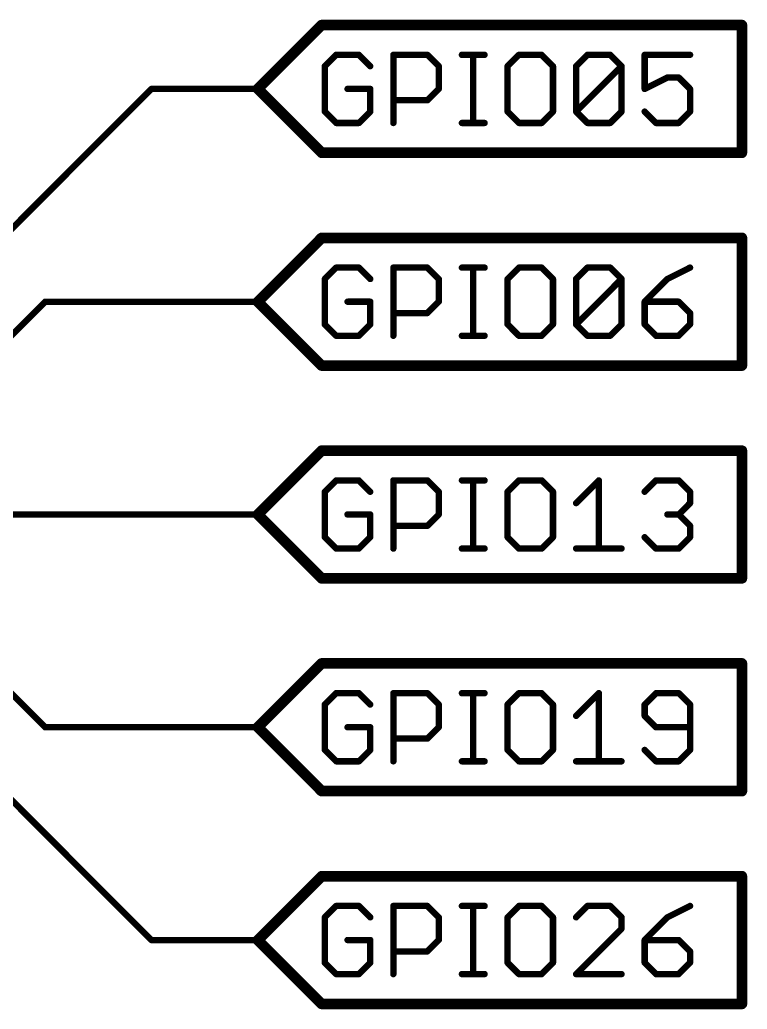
# Model space of a CAD drawing. Extents: x 2 to 137, y 1 to 177.
# Drawn here: x 113.69 to 131.07, y 0.89 to 24.51 of the extents above; entities that cross this region are included whole.
import ezdxf

# ---------------------------------------------------------------- set-up
doc = ezdxf.new("R2010")
doc.units = 0
doc.layers.add('91', color=94, linetype='CONTINUOUS')
doc.layers.add('95', color=250, linetype='CONTINUOUS')

msp = doc.modelspace()

# ---------------------------------------------------------------- linework, layer by layer
at = {"layer": '91', "const_width": 0.1524}
for points in [[(111.76, 17.78), (116.84, 22.86)], [(116.84, 22.86), (119.38, 22.86)], [(111.76, 15.24), (114.3, 17.78)], [(114.3, 17.78), (116.84, 17.78)], [(116.84, 17.78), (119.38, 17.78)], [(106.68, 12.7), (119.38, 12.7)], [(111.76, 10.16), (114.3, 7.62)], [(111.76, 7.62), (116.84, 2.54)], [(114.3, 7.62), (119.38, 7.62)], [(116.84, 2.54), (119.38, 2.54)]]:
    msp.add_lwpolyline(points, dxfattribs=at)
at = {"layer": '91', "const_width": 0.0762}
for points in [[(116.84, 22.8981, 1), (116.84, 22.8219)], [(116.8669, 22.8331, 1), (116.8131, 22.8869)], [(119.38, 22.8219, 1), (119.38, 22.8981)], [(114.3, 17.8181, 1), (114.3, 17.7419)], [(114.3269, 17.7531, 1), (114.2731, 17.8069)], [(116.84, 17.8181, 1), (116.84, 17.7419)], [(116.84, 17.7419, 1), (116.84, 17.8181)], [(119.38, 17.7419, 1), (119.38, 17.8181)], [(119.38, 12.6619, 1), (119.38, 12.7381)], [(114.3, 7.6581, 1), (114.3, 7.5819)], [(114.2731, 7.5931, 1), (114.3269, 7.6469)], [(119.38, 7.5819, 1), (119.38, 7.6581)], [(116.84, 2.5781, 1), (116.84, 2.5019)], [(116.8131, 2.5131, 1), (116.8669, 2.5669)], [(119.38, 2.5019, 1), (119.38, 2.5781)]]:
    msp.add_lwpolyline(points, format="xyb", dxfattribs=at)
at = {"layer": '95'}
for points, const_width in [([(119.38, 22.86), (120.904, 24.384)], 0.254), ([(120.904, 24.384), (130.9432, 24.384)], 0.254), ([(130.9432, 24.384), (130.9432, 21.336)], 0.254), ([(121.2514, 23.6742), (120.9802, 23.403)], 0.1524), ([(121.7937, 23.6742), (121.2514, 23.6742)], 0.1524), ([(122.0649, 23.403), (121.7937, 23.6742)], 0.1524), ([(122.6174, 22.0472), (122.6174, 23.6742)], 0.1524), ([(122.6174, 23.6742), (123.4309, 23.6742)], 0.1524), ([(123.4309, 23.6742), (123.702, 23.403)], 0.1524), ([(124.2545, 23.6742), (124.7968, 23.6742)], 0.1524), ([(124.5257, 22.0472), (124.5257, 23.6742)], 0.1524), ([(125.6171, 23.6742), (125.346, 23.403)], 0.1524), ([(126.1594, 23.6742), (125.6171, 23.6742)], 0.1524), ([(126.4306, 23.403), (126.1594, 23.6742)], 0.1524), ([(126.9831, 23.403), (127.2543, 23.6742)], 0.1524), ([(127.2543, 23.6742), (127.7966, 23.6742)], 0.1524), ([(127.7966, 23.6742), (128.0678, 23.403)], 0.1524), ([(129.7049, 23.6742), (128.6203, 23.6742)], 0.1524), ([(128.6203, 23.6742), (128.6203, 22.8607)], 0.1524), ([(120.9802, 23.403), (120.9802, 22.3184)], 0.1524), ([(123.702, 23.403), (123.702, 22.8607)], 0.1524), ([(125.346, 23.403), (125.346, 22.3184)], 0.1524), ([(126.4306, 22.3184), (126.4306, 23.403)], 0.1524), ([(126.9831, 22.3184), (126.9831, 23.403)], 0.1524), ([(126.9831, 22.3184), (128.0678, 23.403)], 0.1524), ([(128.0678, 23.403), (128.0678, 22.3184)], 0.1524), ([(128.6203, 22.8607), (129.1626, 23.1319)], 0.1524), ([(129.1626, 23.1319), (129.4338, 23.1319)], 0.1524), ([(129.4338, 23.1319), (129.7049, 22.8607)], 0.1524), ([(119.38, 22.86), (120.904, 21.336)], 0.254), ([(122.0649, 22.8607), (121.5225, 22.8607)], 0.1524), ([(122.0649, 22.3184), (122.0649, 22.8607)], 0.1524), ([(123.702, 22.8607), (123.4309, 22.5895)], 0.1524), ([(129.7049, 22.8607), (129.7049, 22.3184)], 0.1524), ([(123.4309, 22.5895), (122.6174, 22.5895)], 0.1524), ([(120.9802, 22.3184), (121.2514, 22.0472)], 0.1524), ([(121.7937, 22.0472), (122.0649, 22.3184)], 0.1524), ([(125.346, 22.3184), (125.6171, 22.0472)], 0.1524), ([(126.1594, 22.0472), (126.4306, 22.3184)], 0.1524), ([(127.2543, 22.0472), (126.9831, 22.3184)], 0.1524), ([(128.0678, 22.3184), (127.7966, 22.0472)], 0.1524), ([(128.8914, 22.0472), (128.6203, 22.3184)], 0.1524), ([(129.7049, 22.3184), (129.4338, 22.0472)], 0.1524), ([(121.2514, 22.0472), (121.7937, 22.0472)], 0.1524), ([(124.2545, 22.0472), (124.7968, 22.0472)], 0.1524), ([(125.6171, 22.0472), (126.1594, 22.0472)], 0.1524), ([(127.7966, 22.0472), (127.2543, 22.0472)], 0.1524), ([(129.4338, 22.0472), (128.8914, 22.0472)], 0.1524), ([(120.904, 21.336), (130.9432, 21.336)], 0.254), ([(119.38, 17.78), (120.904, 19.304)], 0.254), ([(120.904, 19.304), (130.9432, 19.304)], 0.254), ([(130.9432, 19.304), (130.9432, 16.256)], 0.254), ([(121.2514, 18.5942), (120.9802, 18.323)], 0.1524), ([(121.7937, 18.5942), (121.2514, 18.5942)], 0.1524), ([(122.0649, 18.323), (121.7937, 18.5942)], 0.1524), ([(122.6174, 16.9672), (122.6174, 18.5942)], 0.1524), ([(122.6174, 18.5942), (123.4309, 18.5942)], 0.1524), ([(123.4309, 18.5942), (123.702, 18.323)], 0.1524), ([(124.2545, 18.5942), (124.7968, 18.5942)], 0.1524), ([(124.5257, 16.9672), (124.5257, 18.5942)], 0.1524), ([(125.6171, 18.5942), (125.346, 18.323)], 0.1524), ([(126.1594, 18.5942), (125.6171, 18.5942)], 0.1524), ([(126.4306, 18.323), (126.1594, 18.5942)], 0.1524), ([(126.9831, 18.323), (127.2543, 18.5942)], 0.1524), ([(127.2543, 18.5942), (127.7966, 18.5942)], 0.1524), ([(127.7966, 18.5942), (128.0678, 18.323)], 0.1524), ([(129.7049, 18.5942), (129.1626, 18.323)], 0.1524), ([(120.9802, 18.323), (120.9802, 17.2384)], 0.1524), ([(123.702, 18.323), (123.702, 17.7807)], 0.1524), ([(125.346, 18.323), (125.346, 17.2384)], 0.1524), ([(126.4306, 17.2384), (126.4306, 18.323)], 0.1524), ([(126.9831, 17.2384), (126.9831, 18.323)], 0.1524), ([(126.9831, 17.2384), (128.0678, 18.323)], 0.1524), ([(128.0678, 18.323), (128.0678, 17.2384)], 0.1524), ([(129.1626, 18.323), (128.6203, 17.7807)], 0.1524), ([(119.38, 17.78), (120.904, 16.256)], 0.254), ([(122.0649, 17.7807), (121.5225, 17.7807)], 0.1524), ([(122.0649, 17.2384), (122.0649, 17.7807)], 0.1524), ([(123.702, 17.7807), (123.4309, 17.5095)], 0.1524), ([(128.6203, 17.7807), (128.6203, 17.2384)], 0.1524), ([(129.4338, 17.7807), (128.6203, 17.7807)], 0.1524), ([(129.7049, 17.5095), (129.4338, 17.7807)], 0.1524), ([(123.4309, 17.5095), (122.6174, 17.5095)], 0.1524), ([(129.7049, 17.2384), (129.7049, 17.5095)], 0.1524), ([(120.9802, 17.2384), (121.2514, 16.9672)], 0.1524), ([(121.7937, 16.9672), (122.0649, 17.2384)], 0.1524), ([(125.346, 17.2384), (125.6171, 16.9672)], 0.1524), ([(126.1594, 16.9672), (126.4306, 17.2384)], 0.1524), ([(127.2543, 16.9672), (126.9831, 17.2384)], 0.1524), ([(128.0678, 17.2384), (127.7966, 16.9672)], 0.1524), ([(128.6203, 17.2384), (128.8914, 16.9672)], 0.1524), ([(129.4338, 16.9672), (129.7049, 17.2384)], 0.1524), ([(121.2514, 16.9672), (121.7937, 16.9672)], 0.1524), ([(124.2545, 16.9672), (124.7968, 16.9672)], 0.1524), ([(125.6171, 16.9672), (126.1594, 16.9672)], 0.1524), ([(127.7966, 16.9672), (127.2543, 16.9672)], 0.1524), ([(128.8914, 16.9672), (129.4338, 16.9672)], 0.1524), ([(120.904, 16.256), (130.9432, 16.256)], 0.254), ([(119.38, 12.7), (120.904, 14.224)], 0.254), ([(120.904, 14.224), (130.9432, 14.224)], 0.254), ([(130.9432, 14.224), (130.9432, 11.176)], 0.254), ([(121.2514, 13.5142), (120.9802, 13.243)], 0.1524), ([(121.7937, 13.5142), (121.2514, 13.5142)], 0.1524), ([(122.0649, 13.243), (121.7937, 13.5142)], 0.1524), ([(122.6174, 11.8872), (122.6174, 13.5142)], 0.1524), ([(122.6174, 13.5142), (123.4309, 13.5142)], 0.1524), ([(123.4309, 13.5142), (123.702, 13.243)], 0.1524), ([(124.2545, 13.5142), (124.7968, 13.5142)], 0.1524), ([(124.5257, 11.8872), (124.5257, 13.5142)], 0.1524), ([(125.6171, 13.5142), (125.346, 13.243)], 0.1524), ([(126.1594, 13.5142), (125.6171, 13.5142)], 0.1524), ([(126.4306, 13.243), (126.1594, 13.5142)], 0.1524), ([(126.9831, 12.9719), (127.5254, 13.5142)], 0.1524), ([(127.5254, 13.5142), (127.5254, 11.8872)], 0.1524), ([(128.6203, 13.243), (128.8914, 13.5142)], 0.1524), ([(128.8914, 13.5142), (129.4338, 13.5142)], 0.1524), ([(129.4338, 13.5142), (129.7049, 13.243)], 0.1524), ([(120.9802, 13.243), (120.9802, 12.1584)], 0.1524), ([(123.702, 13.243), (123.702, 12.7007)], 0.1524), ([(125.346, 13.243), (125.346, 12.1584)], 0.1524), ([(126.4306, 12.1584), (126.4306, 13.243)], 0.1524), ([(129.7049, 13.243), (129.7049, 12.9719)], 0.1524), ([(129.7049, 12.9719), (129.4338, 12.7007)], 0.1524), ([(119.38, 12.7), (120.904, 11.176)], 0.254), ([(122.0649, 12.7007), (121.5225, 12.7007)], 0.1524), ([(122.0649, 12.1584), (122.0649, 12.7007)], 0.1524), ([(123.702, 12.7007), (123.4309, 12.4295)], 0.1524), ([(129.4338, 12.7007), (129.1626, 12.7007)], 0.1524), ([(129.4338, 12.7007), (129.7049, 12.4295)], 0.1524), ([(123.4309, 12.4295), (122.6174, 12.4295)], 0.1524), ([(129.7049, 12.4295), (129.7049, 12.1584)], 0.1524), ([(120.9802, 12.1584), (121.2514, 11.8872)], 0.1524), ([(121.7937, 11.8872), (122.0649, 12.1584)], 0.1524), ([(125.346, 12.1584), (125.6171, 11.8872)], 0.1524), ([(126.1594, 11.8872), (126.4306, 12.1584)], 0.1524), ([(128.8914, 11.8872), (128.6203, 12.1584)], 0.1524), ([(129.7049, 12.1584), (129.4338, 11.8872)], 0.1524), ([(121.2514, 11.8872), (121.7937, 11.8872)], 0.1524), ([(124.2545, 11.8872), (124.7968, 11.8872)], 0.1524), ([(125.6171, 11.8872), (126.1594, 11.8872)], 0.1524), ([(126.9831, 11.8872), (128.0678, 11.8872)], 0.1524), ([(129.4338, 11.8872), (128.8914, 11.8872)], 0.1524), ([(120.904, 11.176), (130.9432, 11.176)], 0.254), ([(119.38, 7.62), (120.904, 9.144)], 0.254), ([(120.904, 9.144), (130.9432, 9.144)], 0.254), ([(130.9432, 9.144), (130.9432, 6.096)], 0.254), ([(121.2514, 8.4342), (120.9802, 8.163)], 0.1524), ([(121.7937, 8.4342), (121.2514, 8.4342)], 0.1524), ([(122.0649, 8.163), (121.7937, 8.4342)], 0.1524), ([(122.6174, 6.8072), (122.6174, 8.4342)], 0.1524), ([(122.6174, 8.4342), (123.4309, 8.4342)], 0.1524), ([(123.4309, 8.4342), (123.702, 8.163)], 0.1524), ([(124.2545, 8.4342), (124.7968, 8.4342)], 0.1524), ([(124.5257, 6.8072), (124.5257, 8.4342)], 0.1524), ([(125.6171, 8.4342), (125.346, 8.163)], 0.1524), ([(126.1594, 8.4342), (125.6171, 8.4342)], 0.1524), ([(126.4306, 8.163), (126.1594, 8.4342)], 0.1524), ([(126.9831, 7.8919), (127.5254, 8.4342)], 0.1524), ([(127.5254, 8.4342), (127.5254, 6.8072)], 0.1524), ([(128.8914, 8.4342), (128.6203, 8.163)], 0.1524), ([(129.4338, 8.4342), (128.8914, 8.4342)], 0.1524), ([(129.7049, 8.163), (129.4338, 8.4342)], 0.1524), ([(120.9802, 8.163), (120.9802, 7.0784)], 0.1524), ([(123.702, 8.163), (123.702, 7.6207)], 0.1524), ([(125.346, 8.163), (125.346, 7.0784)], 0.1524), ([(126.4306, 7.0784), (126.4306, 8.163)], 0.1524), ([(128.6203, 8.163), (128.6203, 7.8919)], 0.1524), ([(129.7049, 7.0784), (129.7049, 8.163)], 0.1524), ([(128.6203, 7.8919), (128.8914, 7.6207)], 0.1524), ([(119.38, 7.62), (120.904, 6.096)], 0.254), ([(122.0649, 7.6207), (121.5225, 7.6207)], 0.1524), ([(122.0649, 7.0784), (122.0649, 7.6207)], 0.1524), ([(123.702, 7.6207), (123.4309, 7.3495)], 0.1524), ([(128.8914, 7.6207), (129.7049, 7.6207)], 0.1524), ([(123.4309, 7.3495), (122.6174, 7.3495)], 0.1524), ([(120.9802, 7.0784), (121.2514, 6.8072)], 0.1524), ([(121.7937, 6.8072), (122.0649, 7.0784)], 0.1524), ([(125.346, 7.0784), (125.6171, 6.8072)], 0.1524), ([(126.1594, 6.8072), (126.4306, 7.0784)], 0.1524), ([(128.6203, 7.0784), (128.8914, 6.8072)], 0.1524), ([(129.4338, 6.8072), (129.7049, 7.0784)], 0.1524), ([(121.2514, 6.8072), (121.7937, 6.8072)], 0.1524), ([(124.2545, 6.8072), (124.7968, 6.8072)], 0.1524), ([(125.6171, 6.8072), (126.1594, 6.8072)], 0.1524), ([(126.9831, 6.8072), (128.0678, 6.8072)], 0.1524), ([(128.8914, 6.8072), (129.4338, 6.8072)], 0.1524), ([(120.904, 6.096), (130.9432, 6.096)], 0.254), ([(119.38, 2.54), (120.904, 4.064)], 0.254), ([(120.904, 4.064), (130.9432, 4.064)], 0.254), ([(130.9432, 4.064), (130.9432, 1.016)], 0.254), ([(121.2514, 3.3542), (120.9802, 3.083)], 0.1524), ([(121.7937, 3.3542), (121.2514, 3.3542)], 0.1524), ([(122.0649, 3.083), (121.7937, 3.3542)], 0.1524), ([(122.6174, 1.7272), (122.6174, 3.3542)], 0.1524), ([(122.6174, 3.3542), (123.4309, 3.3542)], 0.1524), ([(123.4309, 3.3542), (123.702, 3.083)], 0.1524), ([(124.2545, 3.3542), (124.7968, 3.3542)], 0.1524), ([(124.5257, 1.7272), (124.5257, 3.3542)], 0.1524), ([(125.6171, 3.3542), (125.346, 3.083)], 0.1524), ([(126.1594, 3.3542), (125.6171, 3.3542)], 0.1524), ([(126.4306, 3.083), (126.1594, 3.3542)], 0.1524), ([(127.2543, 3.3542), (126.9831, 3.083)], 0.1524), ([(127.7966, 3.3542), (127.2543, 3.3542)], 0.1524), ([(128.0678, 3.083), (127.7966, 3.3542)], 0.1524), ([(129.7049, 3.3542), (129.1626, 3.083)], 0.1524), ([(120.9802, 3.083), (120.9802, 1.9984)], 0.1524), ([(123.702, 3.083), (123.702, 2.5407)], 0.1524), ([(125.346, 3.083), (125.346, 1.9984)], 0.1524), ([(126.4306, 1.9984), (126.4306, 3.083)], 0.1524), ([(128.0678, 2.8119), (128.0678, 3.083)], 0.1524), ([(129.1626, 3.083), (128.6203, 2.5407)], 0.1524), ([(126.9831, 1.7272), (128.0678, 2.8119)], 0.1524), ([(119.38, 2.54), (120.904, 1.016)], 0.254), ([(122.0649, 2.5407), (121.5225, 2.5407)], 0.1524), ([(122.0649, 1.9984), (122.0649, 2.5407)], 0.1524), ([(123.702, 2.5407), (123.4309, 2.2695)], 0.1524), ([(128.6203, 2.5407), (128.6203, 1.9984)], 0.1524), ([(129.4338, 2.5407), (128.6203, 2.5407)], 0.1524), ([(129.7049, 2.2695), (129.4338, 2.5407)], 0.1524), ([(123.4309, 2.2695), (122.6174, 2.2695)], 0.1524), ([(129.7049, 1.9984), (129.7049, 2.2695)], 0.1524), ([(120.9802, 1.9984), (121.2514, 1.7272)], 0.1524), ([(121.7937, 1.7272), (122.0649, 1.9984)], 0.1524), ([(125.346, 1.9984), (125.6171, 1.7272)], 0.1524), ([(126.1594, 1.7272), (126.4306, 1.9984)], 0.1524), ([(128.6203, 1.9984), (128.8914, 1.7272)], 0.1524), ([(129.4338, 1.7272), (129.7049, 1.9984)], 0.1524), ([(121.2514, 1.7272), (121.7937, 1.7272)], 0.1524), ([(124.2545, 1.7272), (124.7968, 1.7272)], 0.1524), ([(125.6171, 1.7272), (126.1594, 1.7272)], 0.1524), ([(128.0678, 1.7272), (126.9831, 1.7272)], 0.1524), ([(128.8914, 1.7272), (129.4338, 1.7272)], 0.1524), ([(120.904, 1.016), (130.9432, 1.016)], 0.254)]:
    msp.add_lwpolyline(points, dxfattribs=dict(at, const_width=const_width))
for points, const_width in [([(120.904, 24.4475, 1), (120.904, 24.3205)], 0.127), ([(120.9489, 24.3391, 1), (120.8591, 24.4289)], 0.127), ([(131.0067, 24.384, 1), (130.8797, 24.384)], 0.127), ([(130.9432, 24.3205, 1), (130.9432, 24.4475)], 0.127), ([(121.2514, 23.7123, 1), (121.2514, 23.6361)], 0.0762), ([(121.2783, 23.6472, 1), (121.2244, 23.7011)], 0.0762), ([(121.8206, 23.7011, 1), (121.7668, 23.6472)], 0.0762), ([(121.7937, 23.6361, 1), (121.7937, 23.7123)], 0.0762), ([(122.6555, 23.6742, 1), (122.5793, 23.6742)], 0.0762), ([(122.6174, 23.7123, 1), (122.6174, 23.6361)], 0.0762), ([(123.4578, 23.7011, 1), (123.4039, 23.6472)], 0.0762), ([(123.4309, 23.6361, 1), (123.4309, 23.7123)], 0.0762), ([(124.2545, 23.7123, 1), (124.2545, 23.6361)], 0.0762), ([(124.5638, 23.6742, 1), (124.4876, 23.6742)], 0.0762), ([(124.7968, 23.6361, 1), (124.7968, 23.7123)], 0.0762), ([(125.6171, 23.7123, 1), (125.6171, 23.6361)], 0.0762), ([(125.6441, 23.6472, 1), (125.5902, 23.7011)], 0.0762), ([(126.1864, 23.7011, 1), (126.1325, 23.6472)], 0.0762), ([(126.1594, 23.6361, 1), (126.1594, 23.7123)], 0.0762), ([(127.2543, 23.7123, 1), (127.2543, 23.6361)], 0.0762), ([(127.2812, 23.6472, 1), (127.2273, 23.7011)], 0.0762), ([(127.8235, 23.7011, 1), (127.7697, 23.6472)], 0.0762), ([(127.7966, 23.6361, 1), (127.7966, 23.7123)], 0.0762), ([(128.6203, 23.7123, 1), (128.6203, 23.6361)], 0.0762), ([(128.6584, 23.6742, 1), (128.5822, 23.6742)], 0.0762), ([(129.7049, 23.6361, 1), (129.7049, 23.7123)], 0.0762), ([(121.0183, 23.403, 1), (120.9421, 23.403)], 0.0762), ([(120.9533, 23.43, 1), (121.0071, 23.3761)], 0.0762), ([(122.0379, 23.3761, 1), (122.0918, 23.43)], 0.0762), ([(123.7401, 23.403, 1), (123.6639, 23.403)], 0.0762), ([(123.6751, 23.3761, 1), (123.729, 23.43)], 0.0762), ([(125.319, 23.43, 1), (125.3729, 23.3761)], 0.0762), ([(125.3841, 23.403, 1), (125.3079, 23.403)], 0.0762), ([(126.4687, 23.403, 1), (126.3925, 23.403)], 0.0762), ([(126.4037, 23.3761, 1), (126.4575, 23.43)], 0.0762), ([(127.0212, 23.403, 1), (126.945, 23.403)], 0.0762), ([(126.9562, 23.43, 1), (127.01, 23.3761)], 0.0762), ([(128.1059, 23.403, 1), (128.0297, 23.403)], 0.0762), ([(128.0947, 23.3761, 1), (128.0408, 23.43)], 0.0762), ([(128.0408, 23.3761, 1), (128.0947, 23.43)], 0.0762), ([(129.1626, 23.17, 1), (129.1626, 23.0938)], 0.0762), ([(129.1796, 23.0978, 1), (129.1456, 23.1659)], 0.0762), ([(129.4607, 23.1588, 1), (129.4068, 23.1049)], 0.0762), ([(129.4338, 23.0938, 1), (129.4338, 23.17)], 0.0762), ([(119.4249, 22.9049, 1), (119.3351, 22.8151)], 0.127), ([(119.3351, 22.9049, 1), (119.4249, 22.8151)], 0.127), ([(121.5225, 22.8988, 1), (121.5225, 22.8226)], 0.0762), ([(122.103, 22.8607, 1), (122.0268, 22.8607)], 0.0762), ([(122.0649, 22.8226, 1), (122.0649, 22.8988)], 0.0762), ([(123.729, 22.8338, 1), (123.6751, 22.8876)], 0.0762), ([(128.6032, 22.8948, 1), (128.6373, 22.8266)], 0.0762), ([(129.743, 22.8607, 1), (129.6668, 22.8607)], 0.0762), ([(129.678, 22.8338, 1), (129.7319, 22.8876)], 0.0762), ([(123.6639, 22.8607, 1), (123.7401, 22.8607)], 0.0762), ([(128.5822, 22.8607, 1), (128.6584, 22.8607)], 0.0762), ([(122.6174, 22.6276, 1), (122.6174, 22.5514)], 0.0762), ([(123.4039, 22.6165, 1), (123.4578, 22.5626)], 0.0762), ([(123.4309, 22.5514, 1), (123.4309, 22.6276)], 0.0762), ([(121.0071, 22.3453, 1), (120.9533, 22.2914)], 0.0762), ([(120.9421, 22.3184, 1), (121.0183, 22.3184)], 0.0762), ([(122.0268, 22.3184, 1), (122.103, 22.3184)], 0.0762), ([(122.0918, 22.2914, 1), (122.0379, 22.3453)], 0.0762), ([(125.3729, 22.3453, 1), (125.319, 22.2914)], 0.0762), ([(125.3079, 22.3184, 1), (125.3841, 22.3184)], 0.0762), ([(126.3925, 22.3184, 1), (126.4687, 22.3184)], 0.0762), ([(126.4575, 22.2914, 1), (126.4037, 22.3453)], 0.0762), ([(127.01, 22.3453, 1), (126.9562, 22.2914)], 0.0762), ([(126.9562, 22.3453, 1), (127.01, 22.2914)], 0.0762), ([(126.945, 22.3184, 1), (127.0212, 22.3184)], 0.0762), ([(128.0297, 22.3184, 1), (128.1059, 22.3184)], 0.0762), ([(128.0947, 22.2914, 1), (128.0408, 22.3453)], 0.0762), ([(128.6472, 22.3453, 1), (128.5933, 22.2914)], 0.0762), ([(129.6668, 22.3184, 1), (129.743, 22.3184)], 0.0762), ([(129.7319, 22.2914, 1), (129.678, 22.3453)], 0.0762), ([(121.2514, 22.0853, 1), (121.2514, 22.0091)], 0.0762), ([(121.2244, 22.0203, 1), (121.2783, 22.0741)], 0.0762), ([(121.7668, 22.0741, 1), (121.8206, 22.0203)], 0.0762), ([(121.7937, 22.0091, 1), (121.7937, 22.0853)], 0.0762), ([(122.5793, 22.0472, 1), (122.6555, 22.0472)], 0.0762), ([(124.2545, 22.0853, 1), (124.2545, 22.0091)], 0.0762), ([(124.4876, 22.0472, 1), (124.5638, 22.0472)], 0.0762), ([(124.7968, 22.0091, 1), (124.7968, 22.0853)], 0.0762), ([(125.6171, 22.0853, 1), (125.6171, 22.0091)], 0.0762), ([(125.5902, 22.0203, 1), (125.6441, 22.0741)], 0.0762), ([(126.1325, 22.0741, 1), (126.1864, 22.0203)], 0.0762), ([(126.1594, 22.0091, 1), (126.1594, 22.0853)], 0.0762), ([(127.2543, 22.0853, 1), (127.2543, 22.0091)], 0.0762), ([(127.2273, 22.0203, 1), (127.2812, 22.0741)], 0.0762), ([(127.7697, 22.0741, 1), (127.8235, 22.0203)], 0.0762), ([(127.7966, 22.0091, 1), (127.7966, 22.0853)], 0.0762), ([(128.8914, 22.0853, 1), (128.8914, 22.0091)], 0.0762), ([(128.8645, 22.0203, 1), (128.9184, 22.0741)], 0.0762), ([(129.4068, 22.0741, 1), (129.4607, 22.0203)], 0.0762), ([(129.4338, 22.0091, 1), (129.4338, 22.0853)], 0.0762), ([(120.904, 21.3995, 1), (120.904, 21.2725)], 0.127), ([(120.8591, 21.2911, 1), (120.9489, 21.3809)], 0.127), ([(130.8797, 21.336, 1), (131.0067, 21.336)], 0.127), ([(130.9432, 21.2725, 1), (130.9432, 21.3995)], 0.127), ([(120.904, 19.3675, 1), (120.904, 19.2405)], 0.127), ([(120.9489, 19.2591, 1), (120.8591, 19.3489)], 0.127), ([(131.0067, 19.304, 1), (130.8797, 19.304)], 0.127), ([(130.9432, 19.2405, 1), (130.9432, 19.3675)], 0.127), ([(121.2514, 18.6323, 1), (121.2514, 18.5561)], 0.0762), ([(121.2783, 18.5672, 1), (121.2244, 18.6211)], 0.0762), ([(121.8206, 18.6211, 1), (121.7668, 18.5672)], 0.0762), ([(121.7937, 18.5561, 1), (121.7937, 18.6323)], 0.0762), ([(122.6555, 18.5942, 1), (122.5793, 18.5942)], 0.0762), ([(122.6174, 18.6323, 1), (122.6174, 18.5561)], 0.0762), ([(123.4578, 18.6211, 1), (123.4039, 18.5672)], 0.0762), ([(123.4309, 18.5561, 1), (123.4309, 18.6323)], 0.0762), ([(124.2545, 18.6323, 1), (124.2545, 18.5561)], 0.0762), ([(124.5638, 18.5942, 1), (124.4876, 18.5942)], 0.0762), ([(124.7968, 18.5561, 1), (124.7968, 18.6323)], 0.0762), ([(125.6171, 18.6323, 1), (125.6171, 18.5561)], 0.0762), ([(125.6441, 18.5672, 1), (125.5902, 18.6211)], 0.0762), ([(126.1864, 18.6211, 1), (126.1325, 18.5672)], 0.0762), ([(126.1594, 18.5561, 1), (126.1594, 18.6323)], 0.0762), ([(127.2543, 18.6323, 1), (127.2543, 18.5561)], 0.0762), ([(127.2812, 18.5672, 1), (127.2273, 18.6211)], 0.0762), ([(127.8235, 18.6211, 1), (127.7697, 18.5672)], 0.0762), ([(127.7966, 18.5561, 1), (127.7966, 18.6323)], 0.0762), ([(129.722, 18.5601, 1), (129.6879, 18.6283)], 0.0762), ([(121.0183, 18.323, 1), (120.9421, 18.323)], 0.0762), ([(120.9533, 18.35, 1), (121.0071, 18.2961)], 0.0762), ([(122.0379, 18.2961, 1), (122.0918, 18.35)], 0.0762), ([(123.7401, 18.323, 1), (123.6639, 18.323)], 0.0762), ([(123.6751, 18.2961, 1), (123.729, 18.35)], 0.0762), ([(125.319, 18.35, 1), (125.3729, 18.2961)], 0.0762), ([(125.3841, 18.323, 1), (125.3079, 18.323)], 0.0762), ([(126.4687, 18.323, 1), (126.3925, 18.323)], 0.0762), ([(126.4037, 18.2961, 1), (126.4575, 18.35)], 0.0762), ([(127.0212, 18.323, 1), (126.945, 18.323)], 0.0762), ([(126.9562, 18.35, 1), (127.01, 18.2961)], 0.0762), ([(128.1059, 18.323, 1), (128.0297, 18.323)], 0.0762), ([(128.0947, 18.2961, 1), (128.0408, 18.35)], 0.0762), ([(128.0408, 18.2961, 1), (128.0947, 18.35)], 0.0762), ([(129.1456, 18.3571, 1), (129.1796, 18.2889)], 0.0762), ([(129.1895, 18.2961, 1), (129.1356, 18.35)], 0.0762), ([(119.4249, 17.8249, 1), (119.3351, 17.7351)], 0.127), ([(119.3351, 17.8249, 1), (119.4249, 17.7351)], 0.127), ([(121.5225, 17.8188, 1), (121.5225, 17.7426)], 0.0762), ([(122.103, 17.7807, 1), (122.0268, 17.7807)], 0.0762), ([(122.0649, 17.7426, 1), (122.0649, 17.8188)], 0.0762), ([(123.6639, 17.7807, 1), (123.7401, 17.7807)], 0.0762), ([(123.729, 17.7538, 1), (123.6751, 17.8076)], 0.0762), ([(128.6584, 17.7807, 1), (128.5822, 17.7807)], 0.0762), ([(128.6203, 17.8188, 1), (128.6203, 17.7426)], 0.0762), ([(128.5933, 17.8076, 1), (128.6472, 17.7538)], 0.0762), ([(129.4607, 17.8076, 1), (129.4068, 17.7538)], 0.0762), ([(129.4338, 17.7426, 1), (129.4338, 17.8188)], 0.0762), ([(122.6174, 17.5476, 1), (122.6174, 17.4714)], 0.0762), ([(123.4039, 17.5365, 1), (123.4578, 17.4826)], 0.0762), ([(123.4309, 17.4714, 1), (123.4309, 17.5476)], 0.0762), ([(129.743, 17.5095, 1), (129.6668, 17.5095)], 0.0762), ([(129.678, 17.4826, 1), (129.7319, 17.5365)], 0.0762), ([(121.0071, 17.2653, 1), (120.9533, 17.2114)], 0.0762), ([(120.9421, 17.2384, 1), (121.0183, 17.2384)], 0.0762), ([(122.0268, 17.2384, 1), (122.103, 17.2384)], 0.0762), ([(122.0918, 17.2114, 1), (122.0379, 17.2653)], 0.0762), ([(125.3729, 17.2653, 1), (125.319, 17.2114)], 0.0762), ([(125.3079, 17.2384, 1), (125.3841, 17.2384)], 0.0762), ([(126.3925, 17.2384, 1), (126.4687, 17.2384)], 0.0762), ([(126.4575, 17.2114, 1), (126.4037, 17.2653)], 0.0762), ([(127.01, 17.2653, 1), (126.9562, 17.2114)], 0.0762), ([(126.9562, 17.2653, 1), (127.01, 17.2114)], 0.0762), ([(126.945, 17.2384, 1), (127.0212, 17.2384)], 0.0762), ([(128.0297, 17.2384, 1), (128.1059, 17.2384)], 0.0762), ([(128.0947, 17.2114, 1), (128.0408, 17.2653)], 0.0762), ([(128.6472, 17.2653, 1), (128.5933, 17.2114)], 0.0762), ([(128.5822, 17.2384, 1), (128.6584, 17.2384)], 0.0762), ([(129.6668, 17.2384, 1), (129.743, 17.2384)], 0.0762), ([(129.7319, 17.2114, 1), (129.678, 17.2653)], 0.0762), ([(121.2514, 17.0053, 1), (121.2514, 16.9291)], 0.0762), ([(121.2244, 16.9403, 1), (121.2783, 16.9941)], 0.0762), ([(121.7668, 16.9941, 1), (121.8206, 16.9403)], 0.0762), ([(121.7937, 16.9291, 1), (121.7937, 17.0053)], 0.0762), ([(124.2545, 17.0053, 1), (124.2545, 16.9291)], 0.0762), ([(124.7968, 16.9291, 1), (124.7968, 17.0053)], 0.0762), ([(125.6171, 17.0053, 1), (125.6171, 16.9291)], 0.0762), ([(125.5902, 16.9403, 1), (125.6441, 16.9941)], 0.0762), ([(126.1325, 16.9941, 1), (126.1864, 16.9403)], 0.0762), ([(126.1594, 16.9291, 1), (126.1594, 17.0053)], 0.0762), ([(127.2543, 17.0053, 1), (127.2543, 16.9291)], 0.0762), ([(127.2273, 16.9403, 1), (127.2812, 16.9941)], 0.0762), ([(127.7697, 16.9941, 1), (127.8235, 16.9403)], 0.0762), ([(127.7966, 16.9291, 1), (127.7966, 17.0053)], 0.0762), ([(128.8914, 17.0053, 1), (128.8914, 16.9291)], 0.0762), ([(128.8645, 16.9403, 1), (128.9184, 16.9941)], 0.0762), ([(129.4068, 16.9941, 1), (129.4607, 16.9403)], 0.0762), ([(129.4338, 16.9291, 1), (129.4338, 17.0053)], 0.0762), ([(122.5793, 16.9672, 1), (122.6555, 16.9672)], 0.0762), ([(124.4876, 16.9672, 1), (124.5638, 16.9672)], 0.0762), ([(120.904, 16.3195, 1), (120.904, 16.1925)], 0.127), ([(120.8591, 16.2111, 1), (120.9489, 16.3009)], 0.127), ([(130.8797, 16.256, 1), (131.0067, 16.256)], 0.127), ([(130.9432, 16.1925, 1), (130.9432, 16.3195)], 0.127), ([(120.904, 14.2875, 1), (120.904, 14.1605)], 0.127), ([(120.9489, 14.1791, 1), (120.8591, 14.2689)], 0.127), ([(131.0067, 14.224, 1), (130.8797, 14.224)], 0.127), ([(130.9432, 14.1605, 1), (130.9432, 14.2875)], 0.127), ([(121.2514, 13.5523, 1), (121.2514, 13.4761)], 0.0762), ([(121.2783, 13.4872, 1), (121.2244, 13.5411)], 0.0762), ([(121.8206, 13.5411, 1), (121.7668, 13.4872)], 0.0762), ([(121.7937, 13.4761, 1), (121.7937, 13.5523)], 0.0762), ([(122.6555, 13.5142, 1), (122.5793, 13.5142)], 0.0762), ([(122.6174, 13.5523, 1), (122.6174, 13.4761)], 0.0762), ([(123.4578, 13.5411, 1), (123.4039, 13.4872)], 0.0762), ([(123.4309, 13.4761, 1), (123.4309, 13.5523)], 0.0762), ([(124.2545, 13.5523, 1), (124.2545, 13.4761)], 0.0762), ([(124.5638, 13.5142, 1), (124.4876, 13.5142)], 0.0762), ([(124.7968, 13.4761, 1), (124.7968, 13.5523)], 0.0762), ([(125.6171, 13.5523, 1), (125.6171, 13.4761)], 0.0762), ([(125.6441, 13.4872, 1), (125.5902, 13.5411)], 0.0762), ([(126.1864, 13.5411, 1), (126.1325, 13.4872)], 0.0762), ([(126.1594, 13.4761, 1), (126.1594, 13.5523)], 0.0762), ([(127.5635, 13.5142, 1), (127.4873, 13.5142)], 0.0762), ([(127.5524, 13.4872, 1), (127.4985, 13.5411)], 0.0762), ([(128.8914, 13.5523, 1), (128.8914, 13.4761)], 0.0762), ([(128.9184, 13.4872, 1), (128.8645, 13.5411)], 0.0762), ([(129.4607, 13.5411, 1), (129.4068, 13.4872)], 0.0762), ([(129.4338, 13.4761, 1), (129.4338, 13.5523)], 0.0762), ([(121.0183, 13.243, 1), (120.9421, 13.243)], 0.0762), ([(120.9533, 13.27, 1), (121.0071, 13.2161)], 0.0762), ([(122.0379, 13.2161, 1), (122.0918, 13.27)], 0.0762), ([(123.7401, 13.243, 1), (123.6639, 13.243)], 0.0762), ([(123.6751, 13.2161, 1), (123.729, 13.27)], 0.0762), ([(125.319, 13.27, 1), (125.3729, 13.2161)], 0.0762), ([(125.3841, 13.243, 1), (125.3079, 13.243)], 0.0762), ([(126.4687, 13.243, 1), (126.3925, 13.243)], 0.0762), ([(126.4037, 13.2161, 1), (126.4575, 13.27)], 0.0762), ([(128.5933, 13.27, 1), (128.6472, 13.2161)], 0.0762), ([(129.743, 13.243, 1), (129.6668, 13.243)], 0.0762), ([(129.678, 13.2161, 1), (129.7319, 13.27)], 0.0762), ([(126.9562, 12.9988, 1), (127.01, 12.9449)], 0.0762), ([(129.6668, 12.9719, 1), (129.743, 12.9719)], 0.0762), ([(129.7319, 12.9449, 1), (129.678, 12.9988)], 0.0762), ([(119.4249, 12.7449, 1), (119.3351, 12.6551)], 0.127), ([(119.3351, 12.7449, 1), (119.4249, 12.6551)], 0.127), ([(121.5225, 12.7388, 1), (121.5225, 12.6626)], 0.0762), ([(122.103, 12.7007, 1), (122.0268, 12.7007)], 0.0762), ([(122.0649, 12.6626, 1), (122.0649, 12.7388)], 0.0762), ([(123.729, 12.6738, 1), (123.6751, 12.7276)], 0.0762), ([(129.1626, 12.7388, 1), (129.1626, 12.6626)], 0.0762), ([(129.4607, 12.7276, 1), (129.4068, 12.6738)], 0.0762), ([(129.4068, 12.7276, 1), (129.4607, 12.6738)], 0.0762), ([(129.4338, 12.6626, 1), (129.4338, 12.7388)], 0.0762), ([(123.6639, 12.7007, 1), (123.7401, 12.7007)], 0.0762), ([(122.6174, 12.4676, 1), (122.6174, 12.3914)], 0.0762), ([(123.4039, 12.4565, 1), (123.4578, 12.4026)], 0.0762), ([(123.4309, 12.3914, 1), (123.4309, 12.4676)], 0.0762), ([(129.743, 12.4295, 1), (129.6668, 12.4295)], 0.0762), ([(129.678, 12.4026, 1), (129.7319, 12.4565)], 0.0762), ([(121.0071, 12.1853, 1), (120.9533, 12.1314)], 0.0762), ([(120.9421, 12.1584, 1), (121.0183, 12.1584)], 0.0762), ([(122.0268, 12.1584, 1), (122.103, 12.1584)], 0.0762), ([(122.0918, 12.1314, 1), (122.0379, 12.1853)], 0.0762), ([(125.3729, 12.1853, 1), (125.319, 12.1314)], 0.0762), ([(125.3079, 12.1584, 1), (125.3841, 12.1584)], 0.0762), ([(126.3925, 12.1584, 1), (126.4687, 12.1584)], 0.0762), ([(126.4575, 12.1314, 1), (126.4037, 12.1853)], 0.0762), ([(128.6472, 12.1853, 1), (128.5933, 12.1314)], 0.0762), ([(129.6668, 12.1584, 1), (129.743, 12.1584)], 0.0762), ([(129.7319, 12.1314, 1), (129.678, 12.1853)], 0.0762), ([(121.2514, 11.9253, 1), (121.2514, 11.8491)], 0.0762), ([(121.2244, 11.8603, 1), (121.2783, 11.9141)], 0.0762), ([(121.7668, 11.9141, 1), (121.8206, 11.8603)], 0.0762), ([(121.7937, 11.8491, 1), (121.7937, 11.9253)], 0.0762), ([(122.5793, 11.8872, 1), (122.6555, 11.8872)], 0.0762), ([(124.2545, 11.9253, 1), (124.2545, 11.8491)], 0.0762), ([(124.4876, 11.8872, 1), (124.5638, 11.8872)], 0.0762), ([(124.7968, 11.8491, 1), (124.7968, 11.9253)], 0.0762), ([(125.6171, 11.9253, 1), (125.6171, 11.8491)], 0.0762), ([(125.5902, 11.8603, 1), (125.6441, 11.9141)], 0.0762), ([(126.1325, 11.9141, 1), (126.1864, 11.8603)], 0.0762), ([(126.1594, 11.8491, 1), (126.1594, 11.9253)], 0.0762), ([(126.9831, 11.9253, 1), (126.9831, 11.8491)], 0.0762), ([(127.4873, 11.8872, 1), (127.5635, 11.8872)], 0.0762), ([(128.0678, 11.8491, 1), (128.0678, 11.9253)], 0.0762), ([(128.8914, 11.9253, 1), (128.8914, 11.8491)], 0.0762), ([(128.8645, 11.8603, 1), (128.9184, 11.9141)], 0.0762), ([(129.4068, 11.9141, 1), (129.4607, 11.8603)], 0.0762), ([(129.4338, 11.8491, 1), (129.4338, 11.9253)], 0.0762), ([(120.904, 11.2395, 1), (120.904, 11.1125)], 0.127), ([(120.8591, 11.1311, 1), (120.9489, 11.2209)], 0.127), ([(130.8797, 11.176, 1), (131.0067, 11.176)], 0.127), ([(130.9432, 11.1125, 1), (130.9432, 11.2395)], 0.127), ([(120.904, 9.2075, 1), (120.904, 9.0805)], 0.127), ([(120.9489, 9.0991, 1), (120.8591, 9.1889)], 0.127), ([(131.0067, 9.144, 1), (130.8797, 9.144)], 0.127), ([(130.9432, 9.0805, 1), (130.9432, 9.2075)], 0.127), ([(121.2514, 8.4723, 1), (121.2514, 8.3961)], 0.0762), ([(121.2783, 8.4072, 1), (121.2244, 8.4611)], 0.0762), ([(121.8206, 8.4611, 1), (121.7668, 8.4072)], 0.0762), ([(121.7937, 8.3961, 1), (121.7937, 8.4723)], 0.0762), ([(122.6555, 8.4342, 1), (122.5793, 8.4342)], 0.0762), ([(122.6174, 8.4723, 1), (122.6174, 8.3961)], 0.0762), ([(123.4578, 8.4611, 1), (123.4039, 8.4072)], 0.0762), ([(123.4309, 8.3961, 1), (123.4309, 8.4723)], 0.0762), ([(124.2545, 8.4723, 1), (124.2545, 8.3961)], 0.0762), ([(124.5638, 8.4342, 1), (124.4876, 8.4342)], 0.0762), ([(124.7968, 8.3961, 1), (124.7968, 8.4723)], 0.0762), ([(125.6171, 8.4723, 1), (125.6171, 8.3961)], 0.0762), ([(125.6441, 8.4072, 1), (125.5902, 8.4611)], 0.0762), ([(126.1864, 8.4611, 1), (126.1325, 8.4072)], 0.0762), ([(126.1594, 8.3961, 1), (126.1594, 8.4723)], 0.0762), ([(127.5635, 8.4342, 1), (127.4873, 8.4342)], 0.0762), ([(127.5524, 8.4072, 1), (127.4985, 8.4611)], 0.0762), ([(128.8914, 8.4723, 1), (128.8914, 8.3961)], 0.0762), ([(128.9184, 8.4072, 1), (128.8645, 8.4611)], 0.0762), ([(129.4607, 8.4611, 1), (129.4068, 8.4072)], 0.0762), ([(129.4338, 8.3961, 1), (129.4338, 8.4723)], 0.0762), ([(121.0183, 8.163, 1), (120.9421, 8.163)], 0.0762), ([(120.9533, 8.19, 1), (121.0071, 8.1361)], 0.0762), ([(122.0379, 8.1361, 1), (122.0918, 8.19)], 0.0762), ([(123.7401, 8.163, 1), (123.6639, 8.163)], 0.0762), ([(123.6751, 8.1361, 1), (123.729, 8.19)], 0.0762), ([(125.319, 8.19, 1), (125.3729, 8.1361)], 0.0762), ([(125.3841, 8.163, 1), (125.3079, 8.163)], 0.0762), ([(126.4687, 8.163, 1), (126.3925, 8.163)], 0.0762), ([(126.4037, 8.1361, 1), (126.4575, 8.19)], 0.0762), ([(128.5933, 8.19, 1), (128.6472, 8.1361)], 0.0762), ([(128.6584, 8.163, 1), (128.5822, 8.163)], 0.0762), ([(129.743, 8.163, 1), (129.6668, 8.163)], 0.0762), ([(129.678, 8.1361, 1), (129.7319, 8.19)], 0.0762), ([(126.9562, 7.9188, 1), (127.01, 7.8649)], 0.0762), ([(128.6472, 7.9188, 1), (128.5933, 7.8649)], 0.0762), ([(128.5822, 7.8919, 1), (128.6584, 7.8919)], 0.0762), ([(119.4249, 7.6649, 1), (119.3351, 7.5751)], 0.127), ([(119.3351, 7.6649, 1), (119.4249, 7.5751)], 0.127), ([(121.5225, 7.6588, 1), (121.5225, 7.5826)], 0.0762), ([(122.103, 7.6207, 1), (122.0268, 7.6207)], 0.0762), ([(122.0649, 7.5826, 1), (122.0649, 7.6588)], 0.0762), ([(123.6639, 7.6207, 1), (123.7401, 7.6207)], 0.0762), ([(123.729, 7.5938, 1), (123.6751, 7.6476)], 0.0762), ([(128.8914, 7.6588, 1), (128.8914, 7.5826)], 0.0762), ([(128.8645, 7.5938, 1), (128.9184, 7.6476)], 0.0762), ([(129.7049, 7.5826, 1), (129.7049, 7.6588)], 0.0762), ([(122.6174, 7.3876, 1), (122.6174, 7.3114)], 0.0762), ([(123.4039, 7.3765, 1), (123.4578, 7.3226)], 0.0762), ([(123.4309, 7.3114, 1), (123.4309, 7.3876)], 0.0762), ([(121.0071, 7.1053, 1), (120.9533, 7.0514)], 0.0762), ([(120.9421, 7.0784, 1), (121.0183, 7.0784)], 0.0762), ([(122.0268, 7.0784, 1), (122.103, 7.0784)], 0.0762), ([(122.0918, 7.0514, 1), (122.0379, 7.1053)], 0.0762), ([(125.3729, 7.1053, 1), (125.319, 7.0514)], 0.0762), ([(125.3079, 7.0784, 1), (125.3841, 7.0784)], 0.0762), ([(126.3925, 7.0784, 1), (126.4687, 7.0784)], 0.0762), ([(126.4575, 7.0514, 1), (126.4037, 7.1053)], 0.0762), ([(128.6472, 7.1053, 1), (128.5933, 7.0514)], 0.0762), ([(129.6668, 7.0784, 1), (129.743, 7.0784)], 0.0762), ([(129.7319, 7.0514, 1), (129.678, 7.1053)], 0.0762), ([(121.2514, 6.8453, 1), (121.2514, 6.7691)], 0.0762), ([(121.2244, 6.7803, 1), (121.2783, 6.8341)], 0.0762), ([(121.7668, 6.8341, 1), (121.8206, 6.7803)], 0.0762), ([(121.7937, 6.7691, 1), (121.7937, 6.8453)], 0.0762), ([(124.2545, 6.8453, 1), (124.2545, 6.7691)], 0.0762), ([(124.7968, 6.7691, 1), (124.7968, 6.8453)], 0.0762), ([(125.6171, 6.8453, 1), (125.6171, 6.7691)], 0.0762), ([(125.5902, 6.7803, 1), (125.6441, 6.8341)], 0.0762), ([(126.1325, 6.8341, 1), (126.1864, 6.7803)], 0.0762), ([(126.1594, 6.7691, 1), (126.1594, 6.8453)], 0.0762), ([(126.9831, 6.8453, 1), (126.9831, 6.7691)], 0.0762), ([(128.0678, 6.7691, 1), (128.0678, 6.8453)], 0.0762), ([(128.8914, 6.8453, 1), (128.8914, 6.7691)], 0.0762), ([(128.8645, 6.7803, 1), (128.9184, 6.8341)], 0.0762), ([(129.4068, 6.8341, 1), (129.4607, 6.7803)], 0.0762), ([(129.4338, 6.7691, 1), (129.4338, 6.8453)], 0.0762), ([(122.5793, 6.8072, 1), (122.6555, 6.8072)], 0.0762), ([(124.4876, 6.8072, 1), (124.5638, 6.8072)], 0.0762), ([(127.4873, 6.8072, 1), (127.5635, 6.8072)], 0.0762), ([(120.904, 6.1595, 1), (120.904, 6.0325)], 0.127), ([(120.8591, 6.0511, 1), (120.9489, 6.1409)], 0.127), ([(130.8797, 6.096, 1), (131.0067, 6.096)], 0.127), ([(130.9432, 6.0325, 1), (130.9432, 6.1595)], 0.127), ([(120.904, 4.1275, 1), (120.904, 4.0005)], 0.127), ([(120.9489, 4.0191, 1), (120.8591, 4.1089)], 0.127), ([(131.0067, 4.064, 1), (130.8797, 4.064)], 0.127), ([(130.9432, 4.0005, 1), (130.9432, 4.1275)], 0.127), ([(121.2514, 3.3923, 1), (121.2514, 3.3161)], 0.0762), ([(121.2783, 3.3272, 1), (121.2244, 3.3811)], 0.0762), ([(121.8206, 3.3811, 1), (121.7668, 3.3272)], 0.0762), ([(121.7937, 3.3161, 1), (121.7937, 3.3923)], 0.0762), ([(122.6555, 3.3542, 1), (122.5793, 3.3542)], 0.0762), ([(122.6174, 3.3923, 1), (122.6174, 3.3161)], 0.0762), ([(123.4578, 3.3811, 1), (123.4039, 3.3272)], 0.0762), ([(123.4309, 3.3161, 1), (123.4309, 3.3923)], 0.0762), ([(124.2545, 3.3923, 1), (124.2545, 3.3161)], 0.0762), ([(124.5638, 3.3542, 1), (124.4876, 3.3542)], 0.0762), ([(124.7968, 3.3161, 1), (124.7968, 3.3923)], 0.0762), ([(125.6171, 3.3923, 1), (125.6171, 3.3161)], 0.0762), ([(125.6441, 3.3272, 1), (125.5902, 3.3811)], 0.0762), ([(126.1864, 3.3811, 1), (126.1325, 3.3272)], 0.0762), ([(126.1594, 3.3161, 1), (126.1594, 3.3923)], 0.0762), ([(127.2543, 3.3923, 1), (127.2543, 3.3161)], 0.0762), ([(127.2812, 3.3272, 1), (127.2273, 3.3811)], 0.0762), ([(127.8235, 3.3811, 1), (127.7697, 3.3272)], 0.0762), ([(127.7966, 3.3161, 1), (127.7966, 3.3923)], 0.0762), ([(129.722, 3.3201, 1), (129.6879, 3.3883)], 0.0762), ([(121.0183, 3.083, 1), (120.9421, 3.083)], 0.0762), ([(120.9533, 3.11, 1), (121.0071, 3.0561)], 0.0762), ([(122.0379, 3.0561, 1), (122.0918, 3.11)], 0.0762), ([(123.7401, 3.083, 1), (123.6639, 3.083)], 0.0762), ([(123.6751, 3.0561, 1), (123.729, 3.11)], 0.0762), ([(125.319, 3.11, 1), (125.3729, 3.0561)], 0.0762), ([(125.3841, 3.083, 1), (125.3079, 3.083)], 0.0762), ([(126.4687, 3.083, 1), (126.3925, 3.083)], 0.0762), ([(126.4037, 3.0561, 1), (126.4575, 3.11)], 0.0762), ([(126.9562, 3.11, 1), (127.01, 3.0561)], 0.0762), ([(128.1059, 3.083, 1), (128.0297, 3.083)], 0.0762), ([(128.0408, 3.0561, 1), (128.0947, 3.11)], 0.0762), ([(129.1456, 3.1171, 1), (129.1796, 3.0489)], 0.0762), ([(129.1895, 3.0561, 1), (129.1356, 3.11)], 0.0762), ([(128.0297, 2.8119, 1), (128.1059, 2.8119)], 0.0762), ([(128.0947, 2.7849, 1), (128.0408, 2.8388)], 0.0762), ([(119.4249, 2.5849, 1), (119.3351, 2.4951)], 0.127), ([(119.3351, 2.5849, 1), (119.4249, 2.4951)], 0.127), ([(121.5225, 2.5788, 1), (121.5225, 2.5026)], 0.0762), ([(122.103, 2.5407, 1), (122.0268, 2.5407)], 0.0762), ([(122.0649, 2.5026, 1), (122.0649, 2.5788)], 0.0762), ([(123.729, 2.5138, 1), (123.6751, 2.5676)], 0.0762), ([(128.6584, 2.5407, 1), (128.5822, 2.5407)], 0.0762), ([(128.6203, 2.5788, 1), (128.6203, 2.5026)], 0.0762), ([(128.5933, 2.5676, 1), (128.6472, 2.5138)], 0.0762), ([(129.4607, 2.5676, 1), (129.4068, 2.5138)], 0.0762), ([(129.4338, 2.5026, 1), (129.4338, 2.5788)], 0.0762), ([(123.6639, 2.5407, 1), (123.7401, 2.5407)], 0.0762), ([(122.6174, 2.3076, 1), (122.6174, 2.2314)], 0.0762), ([(123.4039, 2.2965, 1), (123.4578, 2.2426)], 0.0762), ([(123.4309, 2.2314, 1), (123.4309, 2.3076)], 0.0762), ([(129.743, 2.2695, 1), (129.6668, 2.2695)], 0.0762), ([(129.678, 2.2426, 1), (129.7319, 2.2965)], 0.0762), ([(121.0071, 2.0253, 1), (120.9533, 1.9714)], 0.0762), ([(120.9421, 1.9984, 1), (121.0183, 1.9984)], 0.0762), ([(122.0268, 1.9984, 1), (122.103, 1.9984)], 0.0762), ([(122.0918, 1.9714, 1), (122.0379, 2.0253)], 0.0762), ([(125.3729, 2.0253, 1), (125.319, 1.9714)], 0.0762), ([(125.3079, 1.9984, 1), (125.3841, 1.9984)], 0.0762), ([(126.3925, 1.9984, 1), (126.4687, 1.9984)], 0.0762), ([(126.4575, 1.9714, 1), (126.4037, 2.0253)], 0.0762), ([(128.6472, 2.0253, 1), (128.5933, 1.9714)], 0.0762), ([(128.5822, 1.9984, 1), (128.6584, 1.9984)], 0.0762), ([(129.6668, 1.9984, 1), (129.743, 1.9984)], 0.0762), ([(129.7319, 1.9714, 1), (129.678, 2.0253)], 0.0762), ([(121.2514, 1.7653, 1), (121.2514, 1.6891)], 0.0762), ([(121.2244, 1.7003, 1), (121.2783, 1.7541)], 0.0762), ([(121.7668, 1.7541, 1), (121.8206, 1.7003)], 0.0762), ([(121.7937, 1.6891, 1), (121.7937, 1.7653)], 0.0762), ([(122.5793, 1.7272, 1), (122.6555, 1.7272)], 0.0762), ([(124.2545, 1.7653, 1), (124.2545, 1.6891)], 0.0762), ([(124.4876, 1.7272, 1), (124.5638, 1.7272)], 0.0762), ([(124.7968, 1.6891, 1), (124.7968, 1.7653)], 0.0762), ([(125.6171, 1.7653, 1), (125.6171, 1.6891)], 0.0762), ([(125.5902, 1.7003, 1), (125.6441, 1.7541)], 0.0762), ([(126.1325, 1.7541, 1), (126.1864, 1.7003)], 0.0762), ([(126.1594, 1.6891, 1), (126.1594, 1.7653)], 0.0762), ([(126.9831, 1.7653, 1), (126.9831, 1.6891)], 0.0762), ([(126.9562, 1.7541, 1), (127.01, 1.7003)], 0.0762), ([(128.0678, 1.6891, 1), (128.0678, 1.7653)], 0.0762), ([(128.8914, 1.7653, 1), (128.8914, 1.6891)], 0.0762), ([(128.8645, 1.7003, 1), (128.9184, 1.7541)], 0.0762), ([(129.4068, 1.7541, 1), (129.4607, 1.7003)], 0.0762), ([(129.4338, 1.6891, 1), (129.4338, 1.7653)], 0.0762), ([(120.904, 1.0795, 1), (120.904, 0.9525)], 0.127), ([(120.8591, 0.9711, 1), (120.9489, 1.0609)], 0.127), ([(130.8797, 1.016, 1), (131.0067, 1.016)], 0.127), ([(130.9432, 0.9525, 1), (130.9432, 1.0795)], 0.127)]:
    msp.add_lwpolyline(points, format="xyb", dxfattribs=dict(at, const_width=const_width))

doc.saveas('drawing.dxf')
